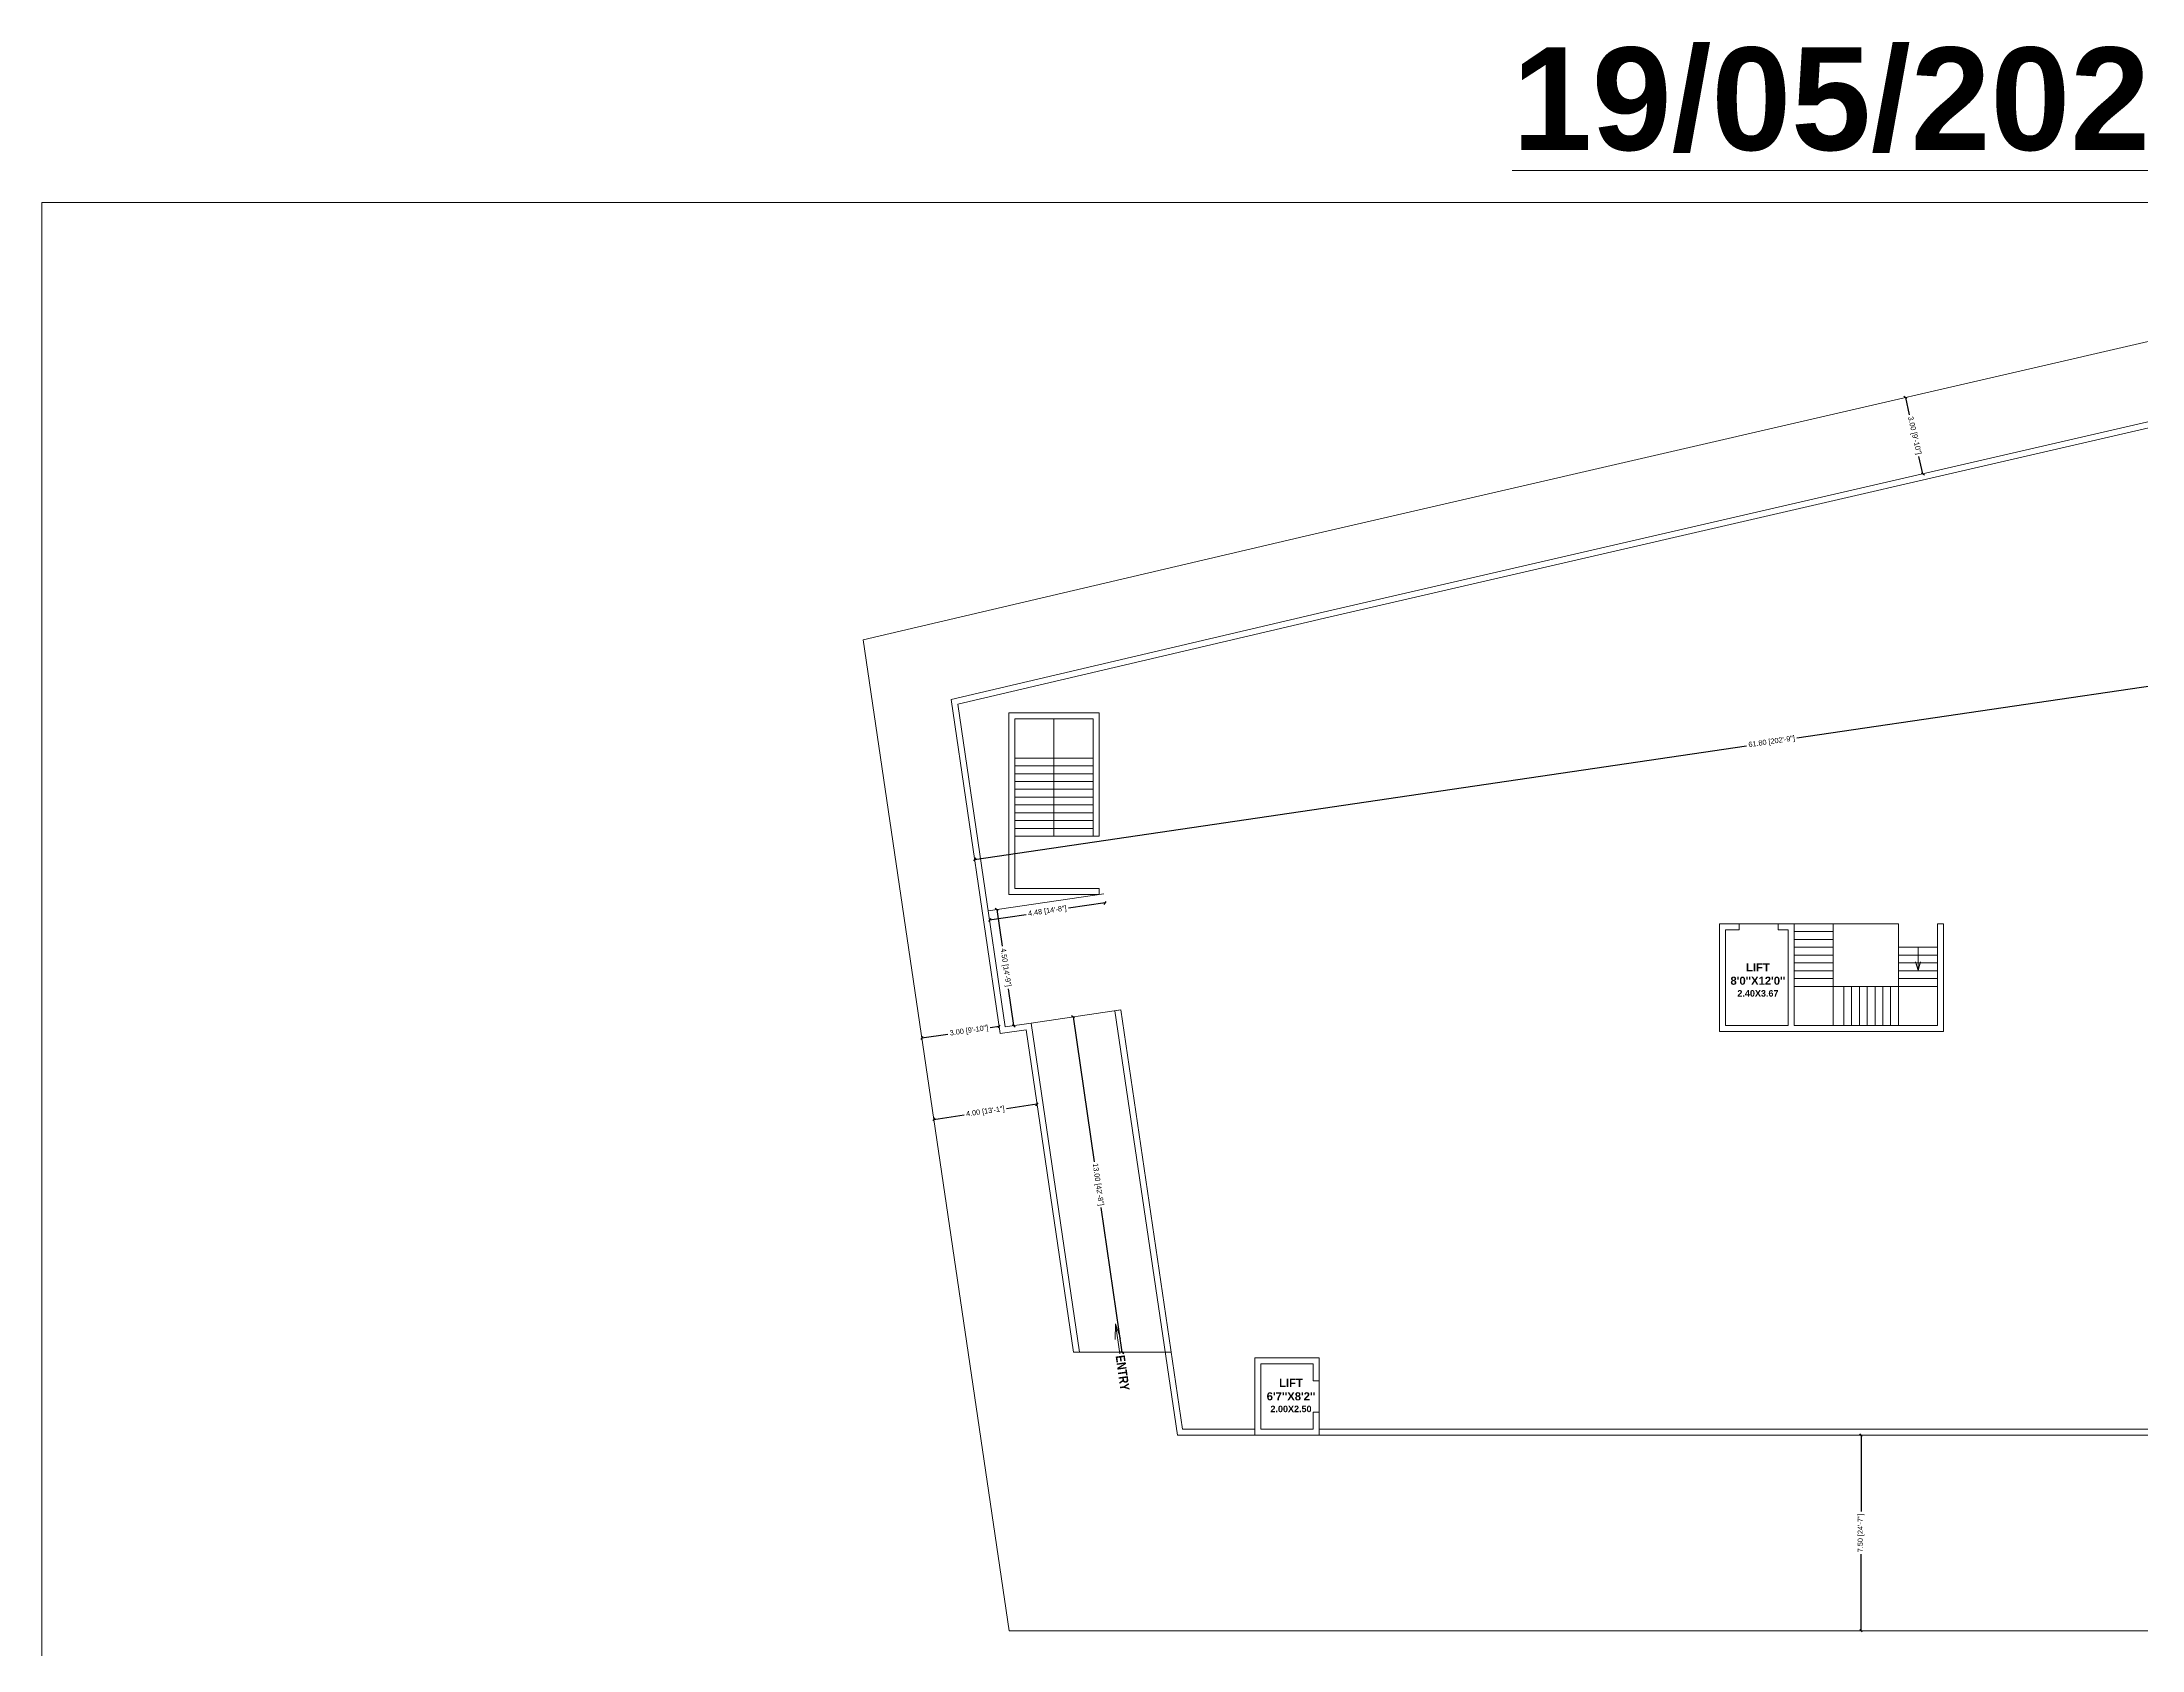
# Model space of a CAD drawing. Header units: metres. Extents: x 0 to 8495, y 0 to 3455.
# Drawn here: x 8253 to 8333.6, y 279.9 to 341.6 of the extents above; entities that cross this region are included whole.
import ezdxf

# ---------------------------------------------------------------- set-up
doc = ezdxf.new("R2010")
doc.units = ezdxf.units.M
doc.header["$MEASUREMENT"] = 0
doc.layers.get('0').update_dxf_attribs({"lineweight": 18})
doc.layers.add('furniture', color=30, linetype='Continuous', lineweight=20)
doc.styles.add('Annotative', font='arial.ttf')
doc.styles.get("Standard").update_dxf_attribs({"font": 'ARIALN.TTF', "height": 0.2})
doc.dimstyles.get("Standard").update_dxf_attribs({"dimtxt": 0.2, "dimasz": 0.1, "dimexe": 0.08, "dimexo": 0.1125, "dimgap": 0.09, "dimtad": 0, "dimtoh": 1, "dimzin": 0, "dimdsep": 46, "dimtxsty": 'Annotative', "dimblk": 'OBLIQUE', "dimcen": 0.09, "dimse1": 1, "dimse2": 1, "dimclrt": 256, "dimadec": 0, "dimazin": 0, "dimtfac": 1, "dimtofl": 0, "dimtmove": 0, "dimatfit": 3, "dimldrblk": 'OBLIQUE', "dimfxl": 1, "dimtolj": 1, "dimtzin": 0, "dimarcsym": 0})

# ---------------------------------------------------------------- blocks, each defined once
blk = doc.blocks.new('_Oblique')
at = {"color": 0, "linetype": 'ByBlock', "lineweight": -2}
blk.add_line((-0.5, -0.5), (0.5, 0.5), dxfattribs=at)
blk = doc.blocks.new('*D68')
at = {"color": 0, "lineweight": -2, "transparency": 16777216}
for p, q in [((8324.478, 327.93), (8324.631, 327.266)), ((8325.153, 325.007), (8325, 325.67))]:
    blk.add_line(p, q, dxfattribs=at)
at = {"layer": 'Defpoints', "color": 0, "transparency": 16777216}
for p in [(8324.659, 327.971), (8325.153, 325.007), (8325.334, 325.048)]:
    blk.add_point(p, dxfattribs=at)
at = {"color": 0, "lineweight": -2, "transparency": 16777216, "xscale": 0.1, "yscale": 0.1, "zscale": 0.1}
for p, rotation in [((8324.478, 327.93), 103.0021738428831), ((8325.153, 325.007), 283.0021738428832)]:
    blk.add_blockref('_Oblique', p, dxfattribs=dict(at, rotation=rotation))
at = {"lineweight": 0, "transparency": 16777216, "insert": (8324.815, 326.468), "char_height": 0.2, "attachment_point": 5, "rotation": 283.00217, "style": 'Annotative'}
blk.add_mtext('\\A1;3.00 [9\'-10"]', dxfattribs=at)
blk = doc.blocks.new('*D55')
at = {"color": 0, "lineweight": -2, "transparency": 16777216}
for p, q in [((8289.728, 303.811), (8289.382, 303.76)), ((8286.76, 303.374), (8287.761, 303.521))]:
    blk.add_line(p, q, dxfattribs=at)
at = {"layer": 'Defpoints', "color": 0, "transparency": 16777216}
for p in [(8286.76, 303.374), (8289.958, 302.244), (8286.99, 301.807)]:
    blk.add_point(p, dxfattribs=at)
at = {"color": 0, "lineweight": -2, "transparency": 16777216, "xscale": 0.1, "yscale": 0.1, "zscale": 0.1}
for p, rotation in [((8289.728, 303.811), 8.373178948839683), ((8286.76, 303.374), 188.3731789488396)]:
    blk.add_blockref('_Oblique', p, dxfattribs=dict(at, rotation=rotation))
at = {"lineweight": 0, "transparency": 16777216, "insert": (8288.572, 303.64), "char_height": 0.2, "attachment_point": 5, "rotation": 8.37318, "style": 'Annotative'}
blk.add_mtext('\\A1;3.00 [9\'-10"]', dxfattribs=at)
blk = doc.blocks.new('*D69')
at = {"color": 0, "lineweight": -2, "transparency": 16777216}
for p, q in [((8322.778, 288.145), (8322.778, 285.213)), ((8322.778, 280.645), (8322.778, 283.576))]:
    blk.add_line(p, q, dxfattribs=at)
at = {"layer": 'Defpoints', "color": 0, "transparency": 16777216}
for p in [(8322.747, 288.145), (8322.747, 280.645), (8322.778, 280.645)]:
    blk.add_point(p, dxfattribs=at)
at = {"color": 0, "lineweight": -2, "transparency": 16777216, "xscale": 0.1, "yscale": 0.1, "zscale": 0.1}
for p, rotation in [((8322.778, 288.145), 90), ((8322.778, 280.645), 270)]:
    blk.add_blockref('_Oblique', p, dxfattribs=dict(at, rotation=rotation))
at = {"lineweight": 0, "transparency": 16777216, "insert": (8322.778, 284.395), "char_height": 0.2, "attachment_point": 5, "rotation": 90, "style": 'Annotative'}
blk.add_mtext('\\A1;7.50 [24\'-7"]', dxfattribs=at)
blk = doc.blocks.new('*D70')
at = {"color": 0, "lineweight": -2, "transparency": 16777216}
for p, q in [((8292.559, 304.18), (8293.374, 298.628)), ((8294.448, 291.319), (8293.632, 296.871))]:
    blk.add_line(p, q, dxfattribs=at)
at = {"layer": 'Defpoints', "color": 0, "transparency": 16777216}
for p in [(8292.559, 304.18), (8294.448, 291.319), (8294.448, 291.319)]:
    blk.add_point(p, dxfattribs=at)
at = {"color": 0, "lineweight": -2, "transparency": 16777216, "xscale": 0.1, "yscale": 0.1, "zscale": 0.1}
for p, rotation in [((8292.559, 304.18), 98.35392362411368), ((8294.448, 291.319), 278.3539236241137)]:
    blk.add_blockref('_Oblique', p, dxfattribs=dict(at, rotation=rotation))
at = {"lineweight": 0, "transparency": 16777216, "insert": (8293.503, 297.749), "char_height": 0.2, "attachment_point": 5, "rotation": 278.35392, "style": 'Annotative'}
blk.add_mtext('\\A1;13.00 [42\'-8"]', dxfattribs=at)
blk = doc.blocks.new('*D71')
at = {"color": 0, "lineweight": -2, "transparency": 16777216}
for p, q in [((8289.632, 308.298), (8289.84, 306.886)), ((8290.288, 303.846), (8290.08, 305.257))]:
    blk.add_line(p, q, dxfattribs=at)
at = {"layer": 'Defpoints', "color": 0, "transparency": 16777216}
for p in [(8289.307, 308.25), (8289.962, 303.798), (8290.288, 303.846)]:
    blk.add_point(p, dxfattribs=at)
at = {"color": 0, "lineweight": -2, "transparency": 16777216, "xscale": 0.1, "yscale": 0.1, "zscale": 0.1}
for p, rotation in [((8289.632, 308.298), 98.37366156638082), ((8290.288, 303.846), 278.3736615663808)]:
    blk.add_blockref('_Oblique', p, dxfattribs=dict(at, rotation=rotation))
at = {"lineweight": 0, "transparency": 16777216, "insert": (8289.96, 306.072), "char_height": 0.2, "attachment_point": 5, "rotation": 278.37366, "style": 'Annotative'}
blk.add_mtext('\\A1;4.50 [14\'-9"]', dxfattribs=at)
blk = doc.blocks.new('*D72')
at = {"color": 0, "lineweight": -2, "transparency": 16777216}
for p, q in [((8293.791, 308.551), (8292.389, 308.344)), ((8289.358, 307.898), (8290.76, 308.105))]:
    blk.add_line(p, q, dxfattribs=at)
at = {"layer": 'Defpoints', "color": 0, "transparency": 16777216}
for p in [(8293.739, 308.902), (8293.791, 308.551), (8289.307, 308.25)]:
    blk.add_point(p, dxfattribs=at)
at = {"color": 0, "lineweight": -2, "transparency": 16777216, "xscale": 0.1, "yscale": 0.1, "zscale": 0.1}
for p, rotation in [((8293.791, 308.551), 8.373661566381255), ((8289.358, 307.898), 188.3736615663813)]:
    blk.add_blockref('_Oblique', p, dxfattribs=dict(at, rotation=rotation))
at = {"lineweight": 0, "transparency": 16777216, "insert": (8291.575, 308.224), "char_height": 0.2, "attachment_point": 5, "rotation": 8.37366, "style": 'Annotative'}
blk.add_mtext('\\A1;4.48 [14\'-8"]', dxfattribs=at)
blk = doc.blocks.new('*D73')
at = {"color": 0, "lineweight": -2, "transparency": 16777216}
for p, q in [((8287.22, 300.247), (8288.384, 300.418)), ((8291.177, 300.829), (8290.013, 300.658))]:
    blk.add_line(p, q, dxfattribs=at)
at = {"layer": 'Defpoints', "color": 0, "transparency": 16777216}
for p in [(8290.757, 303.682), (8286.8, 303.1), (8287.22, 300.247)]:
    blk.add_point(p, dxfattribs=at)
at = {"color": 0, "lineweight": -2, "transparency": 16777216, "xscale": 0.1, "yscale": 0.1, "zscale": 0.1}
for p, rotation in [((8291.177, 300.829), 8.373178948840003), ((8287.22, 300.247), 188.37317894884)]:
    blk.add_blockref('_Oblique', p, dxfattribs=dict(at, rotation=rotation))
at = {"lineweight": 0, "transparency": 16777216, "insert": (8289.198, 300.538), "char_height": 0.2, "attachment_point": 5, "rotation": 8.37318, "style": 'Annotative'}
blk.add_mtext('\\A1;4.00 [13\'-1"]', dxfattribs=at)
blk = doc.blocks.new('*D74')
at = {"color": 0, "lineweight": -2, "transparency": 16777216}
for p, q in [((8349.927, 319.219), (8320.321, 314.861)), ((8288.784, 310.219), (8318.391, 314.577))]:
    blk.add_line(p, q, dxfattribs=at)
at = {"layer": 'Defpoints', "color": 0, "transparency": 16777216}
for p in [(8349.927, 319.219), (8349.968, 318.94), (8288.825, 309.94)]:
    blk.add_point(p, dxfattribs=at)
at = {"color": 0, "lineweight": -2, "transparency": 16777216, "xscale": 0.1, "yscale": 0.1, "zscale": 0.1}
for p, rotation in [((8349.927, 319.219), 8.373661566382923), ((8288.784, 310.219), 188.3736615663829)]:
    blk.add_blockref('_Oblique', p, dxfattribs=dict(at, rotation=rotation))
at = {"lineweight": 0, "transparency": 16777216, "insert": (8319.356, 314.719), "char_height": 0.2, "attachment_point": 5, "rotation": 8.37366, "style": 'Annotative'}
blk.add_mtext('\\A1;61.80 [202\'-9"]', dxfattribs=at)

msp = doc.modelspace()

# ---------------------------------------------------------------- linework, layer by layer
at = {"lineweight": 0}
for p, q in [((8290.095, 315.835), (8293.555, 315.835)), ((8290.095, 315.835), (8290.095, 311.105)), ((8293.555, 315.835), (8293.555, 311.105)), ((8290.325, 315.605), (8293.325, 315.605)), ((8290.325, 315.605), (8290.325, 309.105)), ((8293.325, 315.605), (8293.325, 311.105)), ((8290.095, 311.105), (8290.095, 308.875)), ((8293.555, 311.105), (8290.325, 311.105)), ((8293.555, 308.875), (8290.095, 308.875)), ((8290.325, 309.105), (8293.555, 309.105)), ((8293.555, 309.105), (8293.555, 308.875)), ((8317.353, 305.479), (8317.353, 307.749)), ((8318.102, 307.749), (8317.353, 307.749)), ((8318.102, 307.519), (8318.102, 307.749)), ((8319.985, 307.749), (8319.602, 307.749)), ((8319.602, 307.749), (8319.602, 307.519)), ((8319.985, 307.749), (8320.215, 307.749)), ((8320.215, 307.749), (8320.215, 303.849)), ((8324.215, 307.749), (8321.715, 307.749)), ((8324.215, 306.849), (8324.215, 307.749)), ((8325.715, 307.373), (8325.715, 307.749)), ((8325.715, 307.749), (8325.945, 307.749)), ((8325.945, 306.809), (8325.945, 307.749)), ((8325.945, 307.749), (8325.945, 306.809)), ((8325.945, 306.343), (8325.945, 307.749)), ((8317.583, 307.519), (8318.102, 307.519)), ((8318.102, 307.519), (8317.583, 307.519)), ((8318.102, 307.519), (8317.583, 307.519)), ((8317.583, 303.849), (8317.583, 307.519)), ((8317.583, 303.849), (8317.583, 306.849)), ((8317.583, 303.849), (8317.583, 306.849)), ((8319.682, 307.519), (8319.602, 307.519)), ((8319.671, 307.519), (8319.985, 307.519)), ((8319.985, 307.519), (8319.671, 307.519)), ((8319.985, 303.849), (8319.985, 307.519)), ((8324.965, 305.962), (8324.965, 306.849)), ((8325.715, 307.519), (8325.715, 303.849)), ((8325.715, 303.849), (8325.715, 307.519)), ((8325.715, 307.519), (8325.715, 303.849)), ((8317.353, 306.579), (8317.353, 305.579)), ((8317.583, 303.849), (8317.583, 306.809)), ((8324.965, 305.962), (8324.874, 306.295)), ((8324.874, 306.295), (8324.903, 306.189)), ((8324.903, 306.189), (8324.903, 306.189)), ((8324.965, 305.962), (8325.056, 306.295)), ((8325.056, 306.295), (8325.027, 306.189)), ((8325.027, 306.189), (8325.027, 306.189)), ((8325.945, 303.849), (8325.945, 306.709)), ((8325.945, 306.709), (8325.945, 303.619)), ((8325.945, 305.709), (8325.945, 306.709)), ((8325.945, 306.709), (8325.945, 305.709)), ((8317.353, 305.479), (8317.353, 303.619)), ((8317.583, 303.849), (8317.583, 305.349)), ((8325.945, 305.709), (8325.945, 305.609)), ((8325.945, 305.709), (8325.945, 305.609)), ((8317.583, 303.849), (8317.953, 303.849)), ((8317.583, 303.849), (8318.365, 303.849)), ((8318.183, 303.849), (8319.985, 303.849)), ((8320.215, 303.849), (8323.15, 303.849)), ((8323.15, 303.849), (8323.38, 303.849)), ((8323.15, 303.849), (8325.69, 303.849)), ((8323.38, 303.849), (8323.683, 303.849)), ((8323.38, 303.849), (8323.683, 303.849)), ((8323.913, 303.849), (8325.715, 303.849)), ((8325.69, 303.849), (8324.19, 303.849)), ((8317.353, 303.619), (8319.925, 303.619)), ((8317.353, 303.619), (8325.845, 303.619)), ((8318.925, 303.619), (8318.825, 303.619)), ((8318.925, 303.619), (8318.825, 303.619)), ((8318.925, 303.619), (8319.925, 303.619)), ((8319.925, 303.619), (8318.925, 303.619)), ((8320.025, 303.619), (8322.885, 303.619)), ((8321.025, 303.619), (8320.025, 303.619)), ((8320.025, 303.619), (8321.025, 303.619)), ((8321.025, 303.619), (8321.125, 303.619)), ((8321.025, 303.619), (8321.125, 303.619)), ((8324.845, 303.619), (8324.745, 303.619)), ((8324.845, 303.619), (8324.745, 303.619)), ((8324.845, 303.619), (8325.845, 303.619)), ((8325.945, 303.619), (8324.845, 303.619)), ((8294.192, 292.416), (8294.178, 291.814)), ((8294.192, 292.416), (8294.357, 291.258)), ((8294.192, 292.416), (8294.373, 291.842)), ((8292.577, 291.319), (8296.318, 291.319)), ((8299.535, 288.145), (8299.535, 291.105)), ((8299.535, 291.105), (8301.995, 291.105)), ((8299.765, 288.375), (8299.765, 290.875)), ((8299.765, 288.375), (8299.765, 290.875)), ((8299.765, 290.875), (8301.765, 290.875)), ((8301.765, 290.225), (8301.995, 290.225)), ((8301.765, 288.375), (8299.765, 288.375)), ((8301.765, 289.025), (8301.995, 289.025))]:
    msp.add_line(p, q, dxfattribs=at)
at = {"color": 251, "lineweight": 0}
for p, q in [((8291.825, 315.605), (8291.825, 311.105)), ((8290.325, 314.105), (8293.325, 314.105)), ((8293.325, 314.105), (8290.325, 314.105)), ((8290.325, 313.805), (8293.325, 313.805)), ((8290.325, 313.505), (8293.325, 313.505)), ((8290.325, 313.205), (8293.325, 313.205)), ((8290.325, 312.905), (8293.325, 312.905)), ((8290.325, 312.605), (8293.325, 312.605)), ((8290.325, 312.305), (8293.325, 312.305)), ((8290.325, 312.005), (8293.325, 312.005)), ((8290.325, 311.705), (8293.325, 311.705)), ((8290.325, 311.405), (8293.325, 311.405)), ((8290.325, 311.105), (8293.325, 311.105)), ((8321.715, 307.749), (8320.215, 307.749)), ((8321.715, 303.849), (8321.715, 307.749)), ((8321.715, 307.449), (8320.215, 307.449)), ((8321.715, 307.149), (8320.215, 307.149)), ((8321.715, 306.849), (8320.215, 306.849)), ((8324.215, 303.849), (8324.215, 306.849)), ((8325.715, 306.849), (8324.215, 306.849)), ((8321.715, 306.549), (8320.215, 306.549)), ((8321.715, 306.249), (8320.215, 306.249)), ((8325.715, 306.549), (8324.215, 306.549)), ((8325.715, 306.249), (8324.215, 306.249)), ((8321.715, 305.949), (8320.215, 305.949)), ((8321.715, 305.649), (8320.215, 305.649)), ((8325.715, 305.349), (8320.215, 305.349)), ((8322.115, 303.849), (8322.115, 305.349)), ((8322.415, 303.849), (8322.415, 305.349)), ((8322.715, 303.849), (8322.715, 305.349)), ((8323.015, 303.849), (8323.015, 305.349)), ((8323.315, 303.849), (8323.315, 305.349)), ((8323.615, 303.849), (8323.615, 305.349)), ((8323.915, 303.849), (8323.915, 305.349)), ((8325.715, 305.949), (8324.215, 305.949)), ((8325.715, 305.649), (8324.215, 305.649)), ((8301.995, 289.025), (8301.995, 288.145)), ((8301.995, 289.025), (8301.995, 288.145)), ((8301.995, 289.025), (8301.995, 288.145)), ((8301.995, 289.025), (8301.995, 288.145)), ((8301.995, 288.145), (8305.455, 288.145))]:
    msp.add_line(p, q, dxfattribs=at)
at = {"color": 57, "lineweight": 0, "true_color": 0x80812c}
for p, q in [((8289.307, 308.25), (8293.739, 308.902)), ((8294.167, 304.417), (8294.394, 304.45)), ((8289.768, 303.537), (8290.757, 303.682)), ((8289.962, 303.798), (8290.951, 303.943)), ((8299.035, 288.145), (8296.562, 288.145)), ((8299.035, 288.145), (8296.562, 288.145))]:
    msp.add_line(p, q, dxfattribs=at)
at = {"color": 134, "lineweight": 0}
msp.add_line((8319.602, 307.749), (8318.102, 307.749), dxfattribs=at)
at = {"lineweight": 0}
msp.add_lwpolyline([(8253.018, 335.407), (8394.724, 335.407), (8394.724, 126.342), (8253.018, 126.342)], close=True, dxfattribs=at)
at = {"color": 57, "true_color": 0x80812c}
for points in [[(8289.768, 303.537), (8287.883, 316.343), (8302.147, 319.694), (8345.356, 329.672), (8348.903, 305.572), (8347.914, 305.427), (8349.813, 292.523)], [(8290.951, 303.943), (8294.394, 304.45), (8296.76, 288.375)], [(8290.757, 303.682), (8292.577, 291.319)], [(8290.951, 303.943), (8292.809, 291.319)], [(8294.167, 304.417), (8296.562, 288.145)]]:
    msp.add_lwpolyline(points, dxfattribs=at)
at = {"lineweight": 0}
for points in [[(8301.765, 290.875), (8301.765, 290.225)], [(8301.995, 291.105), (8301.995, 289.025)], [(8301.765, 289.025), (8301.765, 288.375), (8299.765, 288.375)], [(8301.765, 289.025), (8301.765, 288.375)], [(8301.995, 289.025), (8301.995, 288.145)]]:
    msp.add_lwpolyline(points, dxfattribs=at)
at = {"layer": 'furniture', "color": 57, "true_color": 0x80812c}
msp.add_line((8288.141, 316.167), (8289.962, 303.798), dxfattribs=at)
msp.add_lwpolyline([(8347.85, 333.327), (8301.467, 322.616), (8284.514, 318.633), (8290.105, 280.645), (8355.605, 280.645)], close=True, dxfattribs=at)
for points in [[(8347.953, 310.449), (8345.165, 329.391), (8302.2, 319.47), (8288.141, 316.167)], [(8290.757, 303.682), (8292.577, 291.319)], [(8296.76, 288.375), (8299.035, 288.375)], [(8299.035, 288.375), (8299.535, 288.375)], [(8299.765, 288.375), (8301.765, 288.375)], [(8301.995, 288.375), (8341.116, 288.375)], [(8298.554, 288.145), (8346.94, 288.145)]]:
    msp.add_lwpolyline(points, dxfattribs=at)
at = {"layer": 'furniture', "color": 167}
msp.add_lwpolyline([(8299.765, 288.375), (8301.765, 288.375)], dxfattribs=at)

# ---------------------------------------------------------------- texts
at = {"lineweight": 0, "insert": (8310.441, 341.35), "char_height": 3.93653, "attachment_point": 1}
msp.add_mtext_dynamic_manual_height_columns('\\pi-1.0423;{\\fArial|b1|i0|c0|p34;\\L19/05/2024}', width=24.8777, gutter_width=1.25, heights=[0], dxfattribs=at)
at = {"color": 87, "linetype": 'ByBlock', "lineweight": -2, "true_color": 0x51613d, "char_height": 0.30931, "width": 4.67939, "attachment_point": 5}
for s, insert in [("{\\fArial|b1|i0|c0|p34;LIFT\\P8'0''X12'0''\\P\\H0.8x;2.40X3.67}", (8318.825, 305.595)), ("{\\fArial|b1|i0|c0|p34;LIFT\\P6'7''X8'2''\\P\\H0.8x;2.00X2.50}", (8300.918, 289.661))]:
    msp.add_mtext(s, dxfattribs=dict(at, insert=insert))
at = {"color": 57, "linetype": 'ByBlock', "lineweight": -2, "true_color": 0x80812c, "insert": (8294.461, 290.531), "char_height": 0.35, "width": 5.87922, "attachment_point": 5, "rotation": 278.12991}
msp.add_mtext('{\\fArial Narrow|b1|i0|c0|p34;ENTRY}', dxfattribs=at)

# ---------------------------------------------------------------- dimensions: what is measured, and where the dimension line sits
at = {"lineweight": 0}
for p1, p2, distance, picture, middle in [((8324.659, 327.971), (8325.334, 325.048), -0.185, '*D68', (8324.815, 326.468)), ((8288.825, 309.94), (8349.968, 318.94), 0.282, '*D74', (8319.356, 314.719)), ((8289.307, 308.25), (8293.739, 308.902), -0.355, '*D72', (8291.575, 308.224)), ((8289.307, 308.25), (8289.962, 303.798), 0.329, '*D71', (8289.96, 306.072)), ((8290.757, 303.682), (8286.8, 303.1), 2.884, '*D73', (8289.198, 300.538)), ((8292.559, 304.18), (8294.448, 291.319), 0, '*D70', (8293.503, 297.749)), ((8322.747, 288.145), (8322.747, 280.645), 0.031, '*D69', (8322.778, 284.395))]:
    dim = msp.add_aligned_dim(p1=p1, p2=p2, distance=distance, dimstyle='Standard', override={"dimfxl": 1.25}, dxfattribs=at)
    dim.commit()
    dim.dimension.update_dxf_attribs({"geometry": picture, "text_midpoint": middle})
dim = msp.add_linear_dim(base=(8286.76, 303.374), p1=(8289.958, 302.244), p2=(8286.99, 301.807), angle=188.37318, dimstyle='Standard', override={"dimfxl": 1.25}, dxfattribs=at)
dim.commit()
dim.dimension.update_dxf_attribs({"geometry": '*D55', "text_midpoint": (8288.572, 303.64), "dimtype": 161})

doc.saveas('drawing.dxf')
